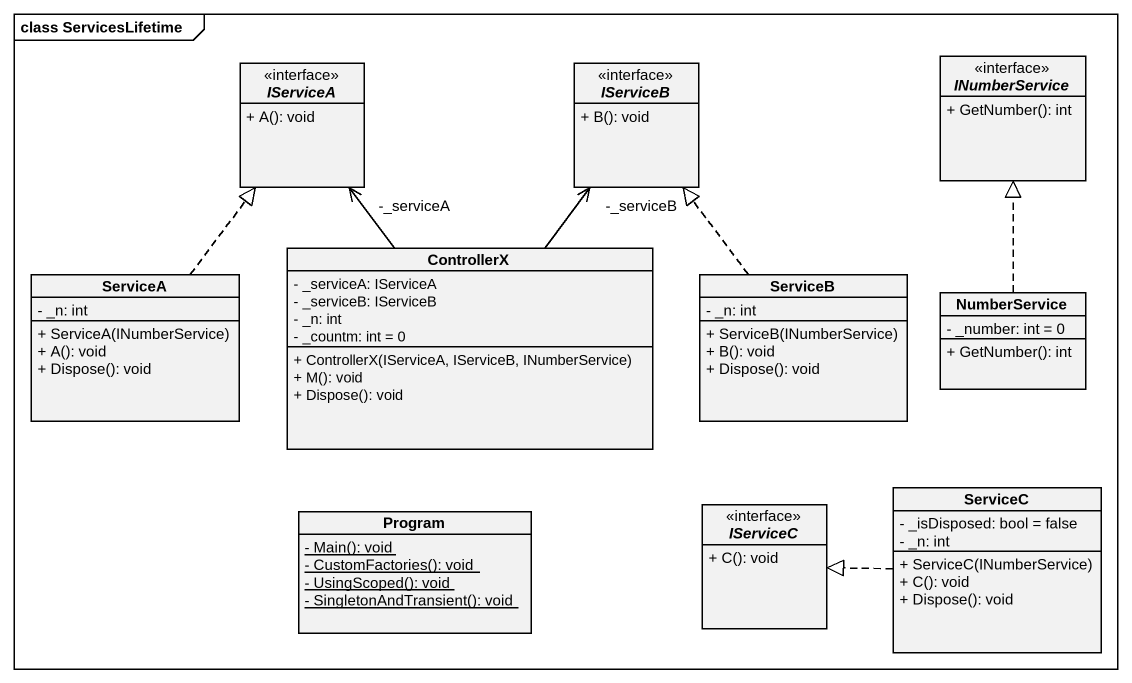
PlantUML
@startuml
mainframe class ServicesLifetime
hide circle
hide empty members
skinparam classAttributeIconSize 0
interface IServiceA {
  + A(): void
}
interface IServiceB {
  + B(): void
}
interface INumberService {
  + GetNumber(): int
}
class ServiceA {
  - _n: int
  + ServiceA(INumberService)
  + A(): void
  + Dispose(): void
}
class ControllerX {
  - _serviceA: IServiceA
  - _serviceB: IServiceB
  - _n: int
  - _countm: int = 0
  + ControllerX(IServiceA, IServiceB, INumberService)
  + M(): void
  + Dispose(): void
}
class ServiceB {
  - _n: int
  + ServiceB(INumberService)
  + B(): void
  + Dispose(): void
}
class NumberService {
  - _number: int = 0
  + GetNumber(): int
}
class Program {
  {static} - Main(): void
  {static} - CustomFactories(): void
  {static} - UsingScoped(): void
  {static} - SingletonAndTransient(): void
}
interface IServiceC {
  + C(): void
}
class ServiceC {
  - _isDisposed: bool = false
  - _n: int
  + ServiceC(INumberService)
  + C(): void
  + Dispose(): void
}
ServiceA .up.|> IServiceA
ControllerX -up-> "-_serviceA" IServiceA
ControllerX -up-> "-_serviceB" IServiceB
ServiceB .up.|> IServiceB
NumberService .up.|> INumberService
ServiceC .left.|> IServiceC
@enduml
